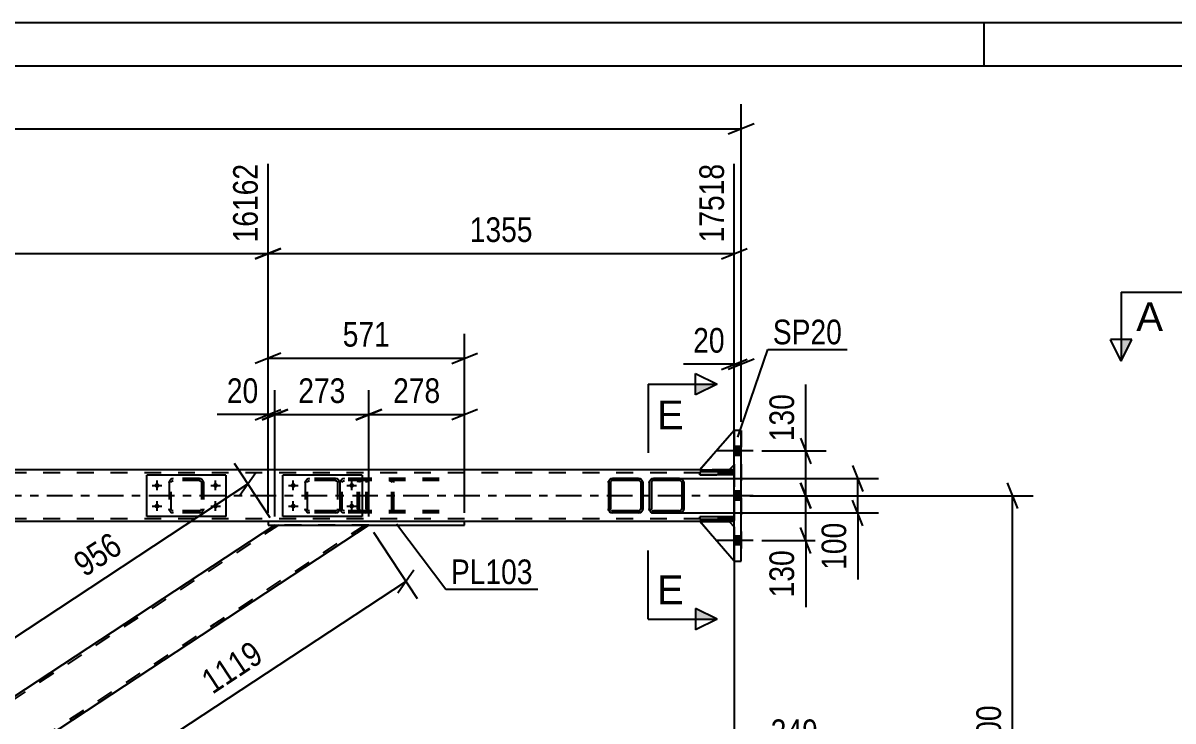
# Model space of a CAD drawing. Header units: millimetres. Extents: x -834 to 355, y -855 to -14.
# Drawn here: x -176.7 to -43, y -95.4 to -14.3 of the extents above; entities that cross this region are included whole.
import ezdxf

# ---------------------------------------------------------------- set-up
doc = ezdxf.new("R2010")
doc.units = ezdxf.units.MM
doc.linetypes.add('DXK_LINE_DOT2', pattern=[3.9198, 1.9599, -1.9599])
doc.linetypes.add('DXK_LINE_DOT3', pattern=[5.9187, 2.979, -0.9799, 0.9799, -0.9799])
doc.styles.add('Arial', font='ARIAL.TTF', dxfattribs={"height": 0.2})
doc.styles.add('Arial Narrow', font='ARIALN.TTF', dxfattribs={"height": 0.2})

# ---------------------------------------------------------------- blocks, each defined once
blk = doc.blocks.new('Unknown-570384938-1134')
at = {"color": 5, "linetype": 'Continuous'}
for p, q in [((355.05, -14.33), (-833.95, -14.33)), ((-64.95, -19.33), (-64.95, -14.33)), ((350.05, -19.33), (-828.95, -19.33))]:
    blk.add_line(p, q, dxfattribs=at)
blk = doc.blocks.new('Part-570384938-11865 - 11708')
at = {"color": 7, "linetype": 'DXK_LINE_DOT2'}
for p, q in [((-143.87, -67.75), (-143.84, -67.57)), ((-143.84, -67.57), (-143.87, -67.75)), ((-143.87, -67.75), (-143.87, -70.79)), ((-143.63, -67.75), (-143.62, -67.66)), ((-143.63, -70.79), (-143.63, -67.75)), ((-143.62, -67.66), (-143.56, -67.58)), ((-143.58, -67.31), (-143.39, -67.27)), ((-143.39, -67.27), (-143.58, -67.31)), ((-143.56, -67.58), (-143.49, -67.53)), ((-143.49, -67.53), (-143.39, -67.51)), ((-140.35, -67.27), (-143.39, -67.27)), ((-140.35, -67.51), (-143.39, -67.51)), ((-140.35, -67.27), (-140.17, -67.31)), ((-140.17, -67.31), (-140.35, -67.27)), ((-140.35, -67.51), (-140.26, -67.53)), ((-140.26, -67.53), (-140.18, -67.58)), ((-140.18, -67.58), (-140.13, -67.66)), ((-140.13, -67.66), (-140.11, -67.75)), ((-140.11, -67.75), (-140.11, -70.79)), ((-139.91, -67.57), (-139.87, -67.75)), ((-139.87, -67.75), (-139.91, -67.57)), ((-139.87, -67.75), (-139.87, -70.79)), ((-143.84, -70.97), (-143.87, -70.79)), ((-143.87, -70.79), (-143.84, -70.97)), ((-143.62, -70.88), (-143.63, -70.79)), ((-140.11, -70.79), (-140.13, -70.88)), ((-139.87, -70.79), (-139.91, -70.97)), ((-139.91, -70.97), (-139.87, -70.79)), ((-143.56, -70.96), (-143.62, -70.88)), ((-143.39, -71.27), (-143.58, -71.23)), ((-143.58, -71.23), (-143.39, -71.27)), ((-143.49, -71.01), (-143.56, -70.96)), ((-143.39, -71.03), (-143.49, -71.01)), ((-140.35, -71.03), (-143.39, -71.03)), ((-140.35, -71.27), (-143.39, -71.27)), ((-140.26, -71.01), (-140.35, -71.03)), ((-140.17, -71.23), (-140.35, -71.27)), ((-140.35, -71.27), (-140.17, -71.23)), ((-140.18, -70.96), (-140.26, -71.01)), ((-140.13, -70.88), (-140.18, -70.96))]:
    blk.add_line(p, q, dxfattribs=at)
for centre, start, end in [((-143.39, -67.75), 112.5, 157.5), ((-143.39, -67.75), 112.5, 157.5), ((-140.35, -67.75), 22.5, 67.5), ((-140.35, -67.75), 22.5, 67.5), ((-143.39, -70.79), 202.5, 247.5), ((-143.39, -70.79), 202.5, 247.5), ((-140.35, -70.79), 292.5, 337.5), ((-140.35, -70.79), 292.5, 337.5)]:
    blk.add_arc(centre, 0.48, start, end, dxfattribs=at)
blk = doc.blocks.new('Part-570384938-12296 - 11708')
at = {"color": 2, "linetype": 'Continuous'}
for p, q in [((-153.11, -66.87), (-162.31, -66.87)), ((-162.31, -71.67), (-162.31, -66.87)), ((-153.11, -66.87), (-153.11, -71.67)), ((-153.11, -71.67), (-162.31, -71.67))]:
    blk.add_line(p, q, dxfattribs=at)
blk = doc.blocks.new('Bolt-570384938-11736 - 11708')
at = {"linetype": 'Continuous'}
for points in [[(-145.27, -67.79, -1), (-145.27, -68.35, -1)], [(-138.47, -67.79, -1), (-138.47, -68.35, -1)], [(-145.27, -70.19, -1), (-145.27, -70.75, -1)], [(-138.47, -70.19, -1), (-138.47, -70.75, -1)]]:
    blk.add_hatch(color=1, dxfattribs=at).paths.add_polyline_path(points)
at = {"color": 1, "linetype": 'Continuous'}
for p, q in [((-145.83, -68.07), (-144.71, -68.07)), ((-145.27, -68.63), (-145.27, -67.51)), ((-139.03, -68.07), (-137.91, -68.07)), ((-138.47, -68.63), (-138.47, -67.51)), ((-145.83, -70.47), (-144.71, -70.47)), ((-145.27, -71.03), (-145.27, -69.91)), ((-139.03, -70.47), (-137.91, -70.47)), ((-138.47, -71.03), (-138.47, -69.91))]:
    blk.add_line(p, q, dxfattribs=at)
blk = doc.blocks.new('Part-570384938-11748 - 11708')
at = {"color": 7, "linetype": 'DXK_LINE_DOT2'}
for p, q in [((-159.71, -67.75), (-159.68, -67.57)), ((-159.68, -67.57), (-159.71, -67.75)), ((-159.71, -67.75), (-159.71, -70.79)), ((-159.47, -67.75), (-159.46, -67.66)), ((-159.47, -70.79), (-159.47, -67.75)), ((-159.46, -67.66), (-159.4, -67.58)), ((-159.42, -67.31), (-159.23, -67.27)), ((-159.23, -67.27), (-159.42, -67.31)), ((-159.4, -67.58), (-159.33, -67.53)), ((-159.33, -67.53), (-159.23, -67.51)), ((-156.19, -67.27), (-159.23, -67.27)), ((-156.19, -67.51), (-159.23, -67.51)), ((-156.19, -67.27), (-156.01, -67.31)), ((-156.01, -67.31), (-156.19, -67.27)), ((-156.19, -67.51), (-156.1, -67.53)), ((-156.1, -67.53), (-156.02, -67.58)), ((-156.02, -67.58), (-155.97, -67.66)), ((-155.97, -67.66), (-155.95, -67.75)), ((-155.95, -67.75), (-155.95, -70.79)), ((-155.75, -67.57), (-155.71, -67.75)), ((-155.71, -67.75), (-155.75, -67.57)), ((-155.71, -67.75), (-155.71, -70.79)), ((-159.68, -70.97), (-159.71, -70.79)), ((-159.71, -70.79), (-159.68, -70.97)), ((-159.46, -70.88), (-159.47, -70.79)), ((-155.95, -70.79), (-155.97, -70.88)), ((-155.71, -70.79), (-155.75, -70.97)), ((-155.75, -70.97), (-155.71, -70.79)), ((-159.4, -70.96), (-159.46, -70.88)), ((-159.23, -71.27), (-159.42, -71.23)), ((-159.42, -71.23), (-159.23, -71.27)), ((-159.33, -71.01), (-159.4, -70.96)), ((-159.23, -71.03), (-159.33, -71.01)), ((-156.19, -71.03), (-159.23, -71.03)), ((-156.19, -71.27), (-159.23, -71.27)), ((-156.1, -71.01), (-156.19, -71.03)), ((-156.01, -71.23), (-156.19, -71.27)), ((-156.19, -71.27), (-156.01, -71.23)), ((-156.02, -70.96), (-156.1, -71.01)), ((-155.97, -70.88), (-156.02, -70.96))]:
    blk.add_line(p, q, dxfattribs=at)
for centre, start, end in [((-159.23, -67.75), 112.5, 157.5), ((-159.23, -67.75), 112.5, 157.5), ((-156.19, -67.75), 22.5, 67.5), ((-156.19, -67.75), 22.5, 67.5), ((-159.23, -70.79), 202.5, 247.5), ((-159.23, -70.79), 202.5, 247.5), ((-156.19, -70.79), 292.5, 337.5), ((-156.19, -70.79), 292.5, 337.5)]:
    blk.add_arc(centre, 0.48, start, end, dxfattribs=at)
blk = doc.blocks.new('Part-570384938-12241 - 11708')
at = {"color": 7, "linetype": 'DXK_LINE_DOT2'}
for p, q in [((-136.91, -67.27), (-144.36, -67.27)), ((-136.91, -67.51), (-144.36, -67.51)), ((-139.79, -67.57), (-139.83, -67.75)), ((-139.83, -70.79), (-139.83, -67.75)), ((-139.57, -67.75), (-139.55, -67.66)), ((-139.57, -70.79), (-139.57, -67.75)), ((-139.55, -67.66), (-139.5, -67.58)), ((-139.32, -67.27), (-139.51, -67.31)), ((-139.5, -67.58), (-139.42, -67.53)), ((-139.42, -67.53), (-139.32, -67.51)), ((-137.81, -67.51), (-137.81, -67.27)), ((-136.81, -67.31), (-136.91, -67.27)), ((-136.91, -67.51), (-136.86, -67.53)), ((-136.86, -67.53), (-136.82, -67.58)), ((-136.82, -67.58), (-136.79, -67.66)), ((-136.72, -67.41), (-136.81, -67.31)), ((-136.79, -67.66), (-136.78, -67.75)), ((-136.78, -70.79), (-136.78, -67.75)), ((-136.67, -67.57), (-136.72, -67.41)), ((-136.65, -67.75), (-136.67, -67.57)), ((-136.65, -70.79), (-136.65, -67.75)), ((-139.83, -70.79), (-139.79, -70.97)), ((-139.55, -70.88), (-139.57, -70.79)), ((-136.78, -70.79), (-136.79, -70.88)), ((-136.67, -70.97), (-136.65, -70.79)), ((-136.91, -71.03), (-144.36, -71.03)), ((-136.91, -71.27), (-144.36, -71.27)), ((-139.5, -70.96), (-139.55, -70.88)), ((-139.51, -71.23), (-139.32, -71.27)), ((-139.42, -71.01), (-139.5, -70.96)), ((-139.32, -71.03), (-139.42, -71.01)), ((-137.81, -71.27), (-137.81, -71.03)), ((-136.86, -71.01), (-136.91, -71.03)), ((-136.91, -71.27), (-136.81, -71.23)), ((-136.82, -70.96), (-136.86, -71.01)), ((-136.79, -70.88), (-136.82, -70.96)), ((-136.81, -71.23), (-136.72, -71.13)), ((-136.72, -71.13), (-136.67, -70.97))]:
    blk.add_line(p, q, dxfattribs=at)
for centre, start, end in [((-139.34, -67.77), 111.1513, 156.1049), ((-139.34, -70.77), 203.8951, 248.8487)]:
    blk.add_arc(centre, 0.492, start, end, dxfattribs=at)
blk = doc.blocks.new('Part-570384938-11862 - 11708')
at = {"color": 2, "linetype": 'Continuous'}
for p, q in [((-103.84, -67.57), (-103.87, -67.75)), ((-103.87, -67.75), (-103.87, -70.79)), ((-103.62, -67.66), (-103.63, -67.75)), ((-103.63, -67.75), (-103.63, -70.79)), ((-103.56, -67.58), (-103.62, -67.66)), ((-103.39, -67.27), (-103.58, -67.31)), ((-103.49, -67.53), (-103.56, -67.58)), ((-103.39, -67.51), (-103.49, -67.53)), ((-100.35, -67.27), (-103.39, -67.27)), ((-100.35, -67.51), (-103.39, -67.51)), ((-100.17, -67.31), (-100.35, -67.27)), ((-100.26, -67.53), (-100.35, -67.51)), ((-100.18, -67.58), (-100.26, -67.53)), ((-100.18, -67.58), (-100.13, -67.66)), ((-100.13, -67.66), (-100.11, -67.75)), ((-100.11, -67.75), (-100.11, -70.79)), ((-99.87, -67.75), (-99.91, -67.57)), ((-99.87, -67.75), (-99.87, -70.79)), ((-103.87, -70.79), (-103.84, -70.97)), ((-103.62, -70.88), (-103.63, -70.79)), ((-100.13, -70.88), (-100.11, -70.79)), ((-99.91, -70.97), (-99.87, -70.79)), ((-103.56, -70.96), (-103.62, -70.88)), ((-103.58, -71.23), (-103.39, -71.27)), ((-103.56, -70.96), (-103.49, -71.01)), ((-103.49, -71.01), (-103.39, -71.03)), ((-100.35, -71.03), (-103.39, -71.03)), ((-100.35, -71.27), (-103.39, -71.27)), ((-100.35, -71.03), (-100.26, -71.01)), ((-100.35, -71.27), (-100.17, -71.23)), ((-100.26, -71.01), (-100.18, -70.96)), ((-100.18, -70.96), (-100.13, -70.88))]:
    blk.add_line(p, q, dxfattribs=at)
at = {"color": 7, "linetype": 'DXK_LINE_DOT2'}
for p, q in [((-103.87, -67.75), (-103.84, -67.57)), ((-103.58, -67.31), (-103.39, -67.27)), ((-100.35, -67.27), (-100.17, -67.31)), ((-99.91, -67.57), (-99.87, -67.75)), ((-103.84, -70.97), (-103.87, -70.79)), ((-99.87, -70.79), (-99.91, -70.97)), ((-103.39, -71.27), (-103.58, -71.23)), ((-100.17, -71.23), (-100.35, -71.27))]:
    blk.add_line(p, q, dxfattribs=at)
at = {"color": 7, "linetype": 'DXK_LINE_DOT3'}
blk.add_line((-101.87, -69.27), (-101.87, -69.27), dxfattribs=at)
at = {"color": 2, "linetype": 'Continuous'}
for centre, start, end in [((-103.39, -67.75), 112.5, 157.5), ((-100.35, -67.75), 22.5, 67.5), ((-103.39, -70.79), 202.5, 247.5), ((-100.35, -70.79), 292.5, 337.5)]:
    blk.add_arc(centre, 0.48, start, end, dxfattribs=at)
at = {"color": 7, "linetype": 'DXK_LINE_DOT2'}
for centre, start, end in [((-103.39, -67.75), 112.5, 157.5), ((-100.35, -67.75), 22.5, 67.5), ((-103.39, -70.79), 202.5, 247.5), ((-100.35, -70.79), 292.5, 337.5)]:
    blk.add_arc(centre, 0.48, start, end, dxfattribs=at)
blk = doc.blocks.new('Part-570384938-12297 - 11708')
at = {"color": 2, "linetype": 'Continuous'}
for p, q in [((-108.6, -67.57), (-108.63, -67.75)), ((-108.63, -67.75), (-108.63, -70.79)), ((-108.38, -67.66), (-108.39, -67.75)), ((-108.39, -67.75), (-108.39, -70.79)), ((-108.32, -67.58), (-108.38, -67.66)), ((-108.15, -67.27), (-108.34, -67.31)), ((-108.25, -67.53), (-108.32, -67.58)), ((-108.15, -67.51), (-108.25, -67.53)), ((-105.11, -67.27), (-108.15, -67.27)), ((-105.11, -67.51), (-108.15, -67.51)), ((-104.93, -67.31), (-105.11, -67.27)), ((-105.02, -67.53), (-105.11, -67.51)), ((-104.94, -67.58), (-105.02, -67.53)), ((-104.94, -67.58), (-104.89, -67.66)), ((-104.89, -67.66), (-104.87, -67.75)), ((-104.87, -67.75), (-104.87, -70.79)), ((-104.63, -67.75), (-104.67, -67.57)), ((-104.63, -67.75), (-104.63, -70.79)), ((-108.63, -70.79), (-108.6, -70.97)), ((-108.38, -70.88), (-108.39, -70.79)), ((-104.89, -70.88), (-104.87, -70.79)), ((-104.67, -70.97), (-104.63, -70.79)), ((-108.32, -70.96), (-108.38, -70.88)), ((-108.34, -71.23), (-108.15, -71.27)), ((-108.32, -70.96), (-108.25, -71.01)), ((-108.25, -71.01), (-108.15, -71.03)), ((-105.11, -71.03), (-108.15, -71.03)), ((-105.11, -71.27), (-108.15, -71.27)), ((-105.11, -71.03), (-105.02, -71.01)), ((-105.11, -71.27), (-104.93, -71.23)), ((-105.02, -71.01), (-104.94, -70.96)), ((-104.94, -70.96), (-104.89, -70.88))]:
    blk.add_line(p, q, dxfattribs=at)
at = {"color": 7, "linetype": 'DXK_LINE_DOT2'}
for p, q in [((-108.63, -67.75), (-108.6, -67.57)), ((-108.34, -67.31), (-108.15, -67.27)), ((-105.11, -67.27), (-104.93, -67.31)), ((-104.67, -67.57), (-104.63, -67.75)), ((-108.6, -70.97), (-108.63, -70.79)), ((-104.63, -70.79), (-104.67, -70.97)), ((-108.15, -71.27), (-108.34, -71.23)), ((-104.93, -71.23), (-105.11, -71.27))]:
    blk.add_line(p, q, dxfattribs=at)
at = {"color": 2, "linetype": 'Continuous'}
for centre, start, end in [((-108.15, -67.75), 112.5, 157.5), ((-105.11, -67.75), 22.5, 67.5), ((-108.15, -70.79), 202.5, 247.5), ((-105.11, -70.79), 292.5, 337.5)]:
    blk.add_arc(centre, 0.48, start, end, dxfattribs=at)
at = {"color": 7, "linetype": 'DXK_LINE_DOT2'}
for centre, start, end in [((-108.15, -67.75), 112.5, 157.5), ((-105.11, -67.75), 22.5, 67.5), ((-108.15, -70.79), 202.5, 247.5), ((-105.11, -70.79), 292.5, 337.5)]:
    blk.add_arc(centre, 0.48, start, end, dxfattribs=at)
blk = doc.blocks.new('Part-570384938-11931 - 11708')
at = {"color": 2, "linetype": 'Continuous'}
for p, q in [((-93.99, -76.87), (-93.99, -61.67)), ((-93.19, -61.67), (-93.99, -61.67)), ((-93.19, -76.87), (-93.19, -61.67)), ((-93.99, -76.87), (-93.19, -76.87))]:
    blk.add_line(p, q, dxfattribs=at)
at = {"color": 7, "linetype": 'DXK_LINE_DOT2'}
for p, q in [((-93.99, -61.67), (-93.99, -76.87)), ((-93.19, -61.67), (-93.19, -76.87))]:
    blk.add_line(p, q, dxfattribs=at)
blk = doc.blocks.new('Part-570384938-11975 - 11708')
at = {"color": 7, "linetype": 'DXK_LINE_DOT2'}
for p, q in [((-137.77, -67.57), (-137.81, -67.75)), ((-137.81, -70.79), (-137.81, -67.75)), ((-137.56, -67.75), (-137.54, -67.66)), ((-137.56, -70.79), (-137.56, -67.75)), ((-137.54, -67.66), (-137.48, -67.58)), ((-137.3, -67.27), (-137.5, -67.31)), ((-137.48, -67.58), (-137.4, -67.53)), ((-137.4, -67.53), (-137.3, -67.51)), ((-128.29, -67.27), (-137.3, -67.27)), ((-128.29, -67.51), (-137.3, -67.51)), ((-133.87, -67.31), (-134.07, -67.27)), ((-134.07, -67.51), (-133.97, -67.53)), ((-133.97, -67.53), (-133.89, -67.58)), ((-133.89, -67.58), (-133.83, -67.66)), ((-133.83, -67.66), (-133.81, -67.75)), ((-133.81, -70.79), (-133.81, -67.75)), ((-133.56, -67.75), (-133.59, -67.57)), ((-133.56, -70.79), (-133.56, -67.75)), ((-137.81, -70.79), (-137.77, -70.97)), ((-137.54, -70.88), (-137.56, -70.79)), ((-133.81, -70.79), (-133.83, -70.88)), ((-133.59, -70.97), (-133.56, -70.79)), ((-137.48, -70.96), (-137.54, -70.88)), ((-137.5, -71.23), (-137.3, -71.27)), ((-137.4, -71.01), (-137.48, -70.96)), ((-137.3, -71.03), (-137.4, -71.01)), ((-128.29, -71.03), (-137.3, -71.03)), ((-128.29, -71.27), (-137.3, -71.27)), ((-133.97, -71.01), (-134.07, -71.03)), ((-134.07, -71.27), (-133.87, -71.23)), ((-133.89, -70.96), (-133.97, -71.01)), ((-133.83, -70.88), (-133.89, -70.96))]:
    blk.add_line(p, q, dxfattribs=at)
for centre, start, end in [((-137.32, -67.77), 110.7583, 155.68), ((-134.05, -67.77), 24.32, 69.2417), ((-137.32, -70.77), 204.32, 249.2417), ((-134.05, -70.77), 290.7583, 335.68)]:
    blk.add_arc(centre, 0.496, start, end, dxfattribs=at)
blk = doc.blocks.new('Part-570384938-11989 - 11708')
at = {"color": 7, "linetype": 'DXK_LINE_DOT2'}
for p, q in [((-93.99, -66.59), (-754.47, -66.59)), ((-94.59, -66.27), (-97.99, -66.27)), ((-93.99, -72.27), (-93.99, -66.27)), ((-93.99, -66.27), (-93.99, -66.27)), ((-93.99, -66.27), (-93.99, -72.27)), ((-93.99, -71.95), (-754.47, -71.95)), ((-93.99, -72.27), (-744.14, -72.27)), ((-125.35, -72.27), (-148.2, -72.27)), ((-94.59, -72.27), (-97.99, -72.27)), ((-93.99, -72.27), (-93.99, -72.27))]:
    blk.add_line(p, q, dxfattribs=at)
at = {"color": 2, "linetype": 'Continuous'}
for p, q in [((-97.99, -66.27), (-257.28, -66.27)), ((-93.99, -66.27), (-94.59, -66.27)), ((-148.2, -72.27), (-210.48, -72.27)), ((-97.99, -72.27), (-125.35, -72.27)), ((-93.99, -72.27), (-94.59, -72.27))]:
    blk.add_line(p, q, dxfattribs=at)
at = {"color": 7, "linetype": 'DXK_LINE_DOT3'}
blk.add_line((-93.99, -69.27), (-754.47, -69.27), dxfattribs=at)
blk = doc.blocks.new('Part-570384938-11998 - 11708')
at = {"color": 2, "linetype": 'Continuous'}
for p, q in [((-97.99, -66.83), (-97.99, -66.51)), ((-93.99, -66.51), (-97.99, -66.51)), ((-93.99, -66.83), (-97.99, -66.83)), ((-93.99, -66.83), (-93.99, -66.51))]:
    blk.add_line(p, q, dxfattribs=at)
at = {"color": 7, "linetype": 'DXK_LINE_DOT2'}
blk.add_line((-94.59, -66.83), (-94.59, -66.51), dxfattribs=at)
blk = doc.blocks.new('Part-570384938-12128 - 11708')
at = {"color": 7, "linetype": 'DXK_LINE_DOT2'}
for p, q in [((-97.99, -72.27), (-94.59, -72.27)), ((-93.99, -76.87), (-97.99, -72.27)), ((-94.59, -72.27), (-93.99, -72.87)), ((-93.99, -72.87), (-93.99, -76.87))]:
    blk.add_line(p, q, dxfattribs=at)
blk = doc.blocks.new('Part-570384938-12045 - 11708')
at = {"color": 2, "linetype": 'Continuous'}
for p, q in [((-148.2, -72.27), (-148.2, -72.67)), ((-125.35, -72.27), (-148.2, -72.27)), ((-148.2, -72.67), (-125.35, -72.67)), ((-125.35, -72.67), (-125.35, -72.27))]:
    blk.add_line(p, q, dxfattribs=at)
blk = doc.blocks.new('Part-570384938-12087 - 11708')
at = {"color": 2, "linetype": 'Continuous'}
for p, q in [((-137.27, -66.87), (-146.47, -66.87)), ((-146.47, -71.67), (-146.47, -66.87)), ((-137.27, -66.87), (-137.27, -71.67)), ((-137.27, -71.67), (-146.47, -71.67))]:
    blk.add_line(p, q, dxfattribs=at)
blk = doc.blocks.new('Bolt-570384938-12101 - 11708')
at = {"linetype": 'Continuous'}
for points in [[(-93.99, -63.55), (-93.99, -64.59), (-93.19, -64.59), (-93.19, -63.55)], [(-93.99, -63.55), (-93.99, -64.59), (-93.19, -64.59), (-93.19, -63.55)], [(-93.99, -63.55), (-93.99, -64.59), (-93.19, -64.59), (-93.19, -63.55)], [(-93.99, -68.75), (-93.99, -69.79), (-93.19, -69.79), (-93.19, -68.75)], [(-93.99, -68.75), (-93.99, -69.79), (-93.19, -69.79), (-93.19, -68.75)], [(-93.99, -73.95), (-93.99, -74.99), (-93.19, -74.99), (-93.19, -73.95)], [(-93.99, -73.95), (-93.99, -74.99), (-93.19, -74.99), (-93.19, -73.95)], [(-93.99, -73.95), (-93.99, -74.99), (-93.19, -74.99), (-93.19, -73.95)]]:
    blk.add_hatch(color=1, dxfattribs=at).paths.add_polyline_path(points)
at = {"color": 1, "linetype": 'Continuous'}
for p, q in [((-91.79, -64.07), (-95.99, -64.07)), ((-91.79, -64.07), (-95.99, -64.07)), ((-91.79, -64.07), (-95.99, -64.07)), ((-93.19, -63.55), (-93.99, -63.55)), ((-93.19, -63.55), (-93.99, -63.55)), ((-93.19, -63.55), (-93.99, -63.55)), ((-93.19, -64.59), (-93.99, -64.59)), ((-93.19, -64.59), (-93.99, -64.59)), ((-93.19, -64.59), (-93.99, -64.59)), ((-91.79, -69.27), (-95.99, -69.27)), ((-91.79, -69.27), (-95.99, -69.27)), ((-93.19, -68.75), (-93.99, -68.75)), ((-93.19, -68.75), (-93.99, -68.75)), ((-93.19, -69.79), (-93.99, -69.79)), ((-93.19, -69.79), (-93.99, -69.79)), ((-91.79, -74.47), (-95.99, -74.47)), ((-91.79, -74.47), (-95.99, -74.47)), ((-91.79, -74.47), (-95.99, -74.47)), ((-93.19, -73.95), (-93.99, -73.95)), ((-93.19, -73.95), (-93.99, -73.95)), ((-93.19, -73.95), (-93.99, -73.95)), ((-93.19, -74.99), (-93.99, -74.99)), ((-93.19, -74.99), (-93.99, -74.99)), ((-93.19, -74.99), (-93.99, -74.99))]:
    blk.add_line(p, q, dxfattribs=at)
blk = doc.blocks.new('Part-570384938-12125 - 11708')
at = {"color": 2, "linetype": 'Continuous'}
for p, q in [((-93.99, -61.67), (-97.99, -66.27)), ((-97.99, -66.27), (-94.59, -66.27)), ((-94.59, -66.27), (-93.99, -65.67))]:
    blk.add_line(p, q, dxfattribs=at)
at = {"color": 7, "linetype": 'DXK_LINE_DOT2'}
blk.add_line((-93.99, -61.67), (-93.99, -65.67), dxfattribs=at)
blk = doc.blocks.new('Part-570384938-12126 - 11708')
at = {"color": 7, "linetype": 'DXK_LINE_DOT2'}
for p, q in [((-93.99, -61.67), (-97.99, -66.27)), ((-93.99, -65.67), (-93.99, -61.67)), ((-97.99, -66.27), (-94.59, -66.27)), ((-94.59, -66.27), (-93.99, -65.67))]:
    blk.add_line(p, q, dxfattribs=at)
blk = doc.blocks.new('Part-570384938-12127 - 11708')
at = {"color": 2, "linetype": 'Continuous'}
for p, q in [((-97.99, -72.27), (-94.59, -72.27)), ((-93.99, -76.87), (-97.99, -72.27)), ((-94.59, -72.27), (-93.99, -72.87))]:
    blk.add_line(p, q, dxfattribs=at)
at = {"color": 7, "linetype": 'DXK_LINE_DOT2'}
blk.add_line((-93.99, -72.87), (-93.99, -76.87), dxfattribs=at)
blk = doc.blocks.new('Part-570384938-12143 - 11708')
at = {"color": 7, "linetype": 'DXK_LINE_DOT2'}
for p, q in [((-93.99, -66.51), (-97.99, -66.51)), ((-97.99, -66.51), (-97.99, -66.83)), ((-97.99, -66.83), (-93.99, -66.83)), ((-94.59, -66.51), (-94.59, -66.83)), ((-93.99, -66.83), (-93.99, -66.51))]:
    blk.add_line(p, q, dxfattribs=at)
blk = doc.blocks.new('Part-570384938-12144 - 11708')
at = {"color": 7, "linetype": 'DXK_LINE_DOT2'}
for p, q in [((-93.99, -71.71), (-97.99, -71.71)), ((-97.99, -71.71), (-97.99, -72.03)), ((-97.99, -72.03), (-93.99, -72.03)), ((-94.59, -71.71), (-94.59, -72.03)), ((-93.99, -72.03), (-93.99, -71.71))]:
    blk.add_line(p, q, dxfattribs=at)
blk = doc.blocks.new('Part-570384938-12160 - 11708')
at = {"color": 2, "linetype": 'Continuous'}
for p, q in [((-97.99, -72.03), (-97.99, -71.71)), ((-93.99, -71.71), (-97.99, -71.71)), ((-93.99, -72.03), (-97.99, -72.03)), ((-93.99, -72.03), (-93.99, -71.71))]:
    blk.add_line(p, q, dxfattribs=at)
at = {"color": 7, "linetype": 'DXK_LINE_DOT2'}
blk.add_line((-94.59, -72.03), (-94.59, -71.71), dxfattribs=at)
blk = doc.blocks.new('Bolt-570384938-12162 - 11708')
at = {"linetype": 'Continuous'}
for points in [[(-161.11, -67.79, -1), (-161.11, -68.35, -1)], [(-154.31, -67.79, -1), (-154.31, -68.35, -1)], [(-161.11, -70.19, -1), (-161.11, -70.75, -1)], [(-154.31, -70.19, -1), (-154.31, -70.75, -1)]]:
    blk.add_hatch(color=1, dxfattribs=at).paths.add_polyline_path(points)
at = {"color": 1, "linetype": 'Continuous'}
for p, q in [((-161.67, -68.07), (-160.55, -68.07)), ((-161.11, -68.63), (-161.11, -67.51)), ((-154.87, -68.07), (-153.75, -68.07)), ((-154.31, -68.63), (-154.31, -67.51)), ((-161.67, -70.47), (-160.55, -70.47)), ((-161.11, -71.03), (-161.11, -69.91)), ((-154.87, -70.47), (-153.75, -70.47)), ((-154.31, -71.03), (-154.31, -69.91))]:
    blk.add_line(p, q, dxfattribs=at)
blk = doc.blocks.new('Part-570384938-12193 - 11708')
at = {"color": 7, "linetype": 'DXK_LINE_DOT2'}
for p, q in [((-146.97, -72.67), (-223.28, -122.87)), ((-136.92, -72.67), (-213.24, -122.87)), ((-136.49, -72.67), (-147.4, -72.67)), ((-179.34, -93.68), (-184.8, -97.27)), ((-173.88, -97.27), (-179.34, -100.86)), ((-221.91, -121.68), (-223.72, -122.87)), ((-212.8, -122.87), (-223.72, -122.87))]:
    blk.add_line(p, q, dxfattribs=at)
at = {"color": 2, "linetype": 'Continuous'}
for p, q in [((-147.4, -72.67), (-179.34, -93.68)), ((-136.49, -72.67), (-173.88, -97.27)), ((-184.8, -97.27), (-221.91, -121.68)), ((-179.34, -100.86), (-212.8, -122.87))]:
    blk.add_line(p, q, dxfattribs=at)
blk = doc.blocks.new('StraightDimension-570384938-13484 - 11708')
at = {"color": 7, "linetype": 'Continuous'}
for p, q in [((-148.2, -71.27), (-148.2, -56.99)), ((-147.4, -71.67), (-147.4, -56.99)), ((-148.2, -59.84), (-154.11, -59.84)), ((-148.2, -59.84), (-154.11, -59.84)), ((-149.7, -60.44), (-146.7, -59.24)), ((-145.9, -59.24), (-148.9, -60.44)), ((-148.2, -59.84), (-147.4, -59.84))]:
    blk.add_line(p, q, dxfattribs=at)
at = {"color": 0}
blk.add_wipeout([(-148.73, -59.09), (-148.73, -54.89), (-153.59, -54.89), (-153.59, -59.09)], dxfattribs=at)
at = {"color": 3, "style": 'Arial Narrow'}
blk.add_text('20', height=2.863, dxfattribs=at).set_placement((-152.99, -58.49))
blk = doc.blocks.new('StraightDimension-570384938-34943 - 11708')
at = {"color": 7, "linetype": 'Continuous'}
for p, q in [((-148.2, -71.27), (-148.2, -30.69)), ((-93.99, -65.27), (-93.99, -30.69)), ((-146.7, -40.53), (-149.7, -41.73)), ((-148.2, -41.13), (-93.99, -41.13)), ((-95.49, -41.73), (-92.49, -40.53))]:
    blk.add_line(p, q, dxfattribs=at)
at = {"color": 0}
blk.add_wipeout([(-116.84, -40.38), (-116.84, -36.18), (-125.35, -36.18), (-125.35, -40.38)], dxfattribs=at)
at = {"color": 3, "style": 'Arial Narrow'}
blk.add_text('1355', height=2.863, dxfattribs=at).set_placement((-124.75, -39.78))
at = {"color": 0, "linetype": 'Continuous'}
blk.add_wipeout([(-94.59, -30.09), (-98.79, -30.09), (-98.79, -40.43), (-94.59, -40.43)], dxfattribs=at)
at = {"color": 3, "linetype": 'Continuous', "style": 'Arial Narrow'}
blk.add_text('17518', height=2.863, rotation=90.0002, dxfattribs=at).set_placement((-95.19, -39.83))
blk = doc.blocks.new('StraightDimension-570384938-12329 - 11708')
at = {"color": 7, "linetype": 'Continuous'}
for p, q in [((-135.94, -73.51), (-130.86, -81.23)), ((-133.1, -80.55), (-131.25, -77.89)), ((-169.58, -103.82), (-132.18, -79.22)), ((-173.33, -98.11), (-168.26, -105.82)), ((-168.65, -102.49), (-170.5, -105.15))]:
    blk.add_line(p, q, dxfattribs=at)
at = {"color": 0}
blk.add_wipeout([(-147.73, -88.55), (-150.04, -85.05), (-157.15, -89.72), (-154.84, -93.23)], dxfattribs=at)
at = {"color": 3, "style": 'Arial Narrow'}
blk.add_text('1119', height=2.863, rotation=33.3347, dxfattribs=at).set_placement((-154.67, -92.4))
blk = doc.blocks.new('StraightDimension-570384938-12319 - 11708')
at = {"color": 7, "linetype": 'Continuous'}
for p, q in [((-147.95, -71.83), (-152.11, -65.52)), ((-151.47, -69.22), (-149.62, -66.57)), ((-182.48, -88.91), (-150.54, -67.9)), ((-179.89, -92.84), (-184.05, -86.53)), ((-181.56, -87.58), (-183.4, -90.23))]:
    blk.add_line(p, q, dxfattribs=at)
at = {"color": 0}
blk.add_wipeout([(-164.13, -75.94), (-166.44, -72.43), (-172.02, -76.1), (-169.72, -79.61)], dxfattribs=at)
at = {"color": 3, "style": 'Arial Narrow'}
blk.add_text('956', height=2.863, rotation=33.3347, dxfattribs=at).set_placement((-169.54, -78.78))
blk = doc.blocks.new('StraightDimension-570384938-13473 - 11708')
at = {"color": 7, "linetype": 'Continuous'}
for p, q in [((-148.2, -71.27), (-148.2, -50.44)), ((-125.35, -71.27), (-125.35, -50.44)), ((-146.7, -52.69), (-149.7, -53.89)), ((-148.2, -53.29), (-125.35, -53.29)), ((-126.85, -53.89), (-123.85, -52.69))]:
    blk.add_line(p, q, dxfattribs=at)
at = {"color": 0}
blk.add_wipeout([(-133.43, -52.54), (-133.43, -48.34), (-140.12, -48.34), (-140.12, -52.54)], dxfattribs=at)
at = {"color": 3, "style": 'Arial Narrow'}
blk.add_text('571', height=2.863, dxfattribs=at).set_placement((-139.52, -51.94))
blk = doc.blocks.new('StraightDimension-570384938-12491 - 11708')
at = {"color": 7, "linetype": 'Continuous'}
for p, q in [((-93.99, -73.27), (-93.99, -101.88)), ((-80.02, -122.27), (-80.02, -96.63)), ((-92.49, -98.88), (-95.49, -100.08)), ((-81.52, -100.08), (-78.52, -98.88)), ((-93.99, -99.48), (-80.02, -99.48))]:
    blk.add_line(p, q, dxfattribs=at)
at = {"color": 0}
blk.add_wipeout([(-83.66, -98.73), (-83.66, -94.53), (-90.35, -94.53), (-90.35, -98.73)], dxfattribs=at)
at = {"color": 3, "style": 'Arial Narrow'}
blk.add_text('349', height=2.863, dxfattribs=at).set_placement((-89.75, -98.13))
blk = doc.blocks.new('StraightDimension-570384938-12655 - 11708')
at = {"color": 7, "linetype": 'Continuous'}
for p, q in [((-61.03, -70.77), (-62.23, -67.77)), ((-92.19, -69.27), (-59.23, -69.27)), ((-61.63, -125.27), (-61.63, -69.27)), ((-62.23, -123.77), (-61.03, -126.77)), ((-78.38, -125.27), (-59.23, -125.27))]:
    blk.add_line(p, q, dxfattribs=at)
at = {"color": 0}
blk.add_wipeout([(-62.38, -93.01), (-66.58, -93.01), (-66.58, -101.53), (-62.38, -101.53)], dxfattribs=at)
at = {"color": 3, "style": 'Arial Narrow'}
blk.add_text('1400', height=2.863, rotation=90.0002, dxfattribs=at).set_placement((-62.98, -100.93))
blk = doc.blocks.new('StraightDimension-570384938-12788 - 11708')
at = {"color": 7, "linetype": 'Continuous'}
for p, q in [((-85.69, -64.07), (-85.69, -56.34)), ((-85.69, -64.07), (-85.69, -56.34)), ((-86.29, -62.57), (-85.09, -65.57)), ((-90.79, -64.07), (-83.29, -64.07)), ((-85.69, -69.27), (-85.69, -64.07)), ((-85.09, -70.77), (-86.29, -67.77)), ((-90.79, -69.27), (-83.29, -69.27))]:
    blk.add_line(p, q, dxfattribs=at)
at = {"color": 0}
blk.add_wipeout([(-86.44, -56.86), (-90.64, -56.86), (-90.64, -63.54), (-86.44, -63.54)], dxfattribs=at)
at = {"color": 3, "style": 'Arial Narrow'}
blk.add_text('130', height=2.863, rotation=90.0002, dxfattribs=at).set_placement((-87.04, -62.94))
blk = doc.blocks.new('StraightDimension-570384938-12798 - 11708')
at = {"color": 7, "linetype": 'Continuous'}
for p, q in [((-86.29, -67.77), (-85.09, -70.77)), ((-90.79, -69.27), (-83.29, -69.27)), ((-85.69, -74.47), (-85.69, -69.27)), ((-85.09, -75.97), (-86.29, -72.97)), ((-90.79, -74.47), (-83.29, -74.47)), ((-85.69, -74.47), (-85.69, -82.2)), ((-85.69, -74.47), (-85.69, -82.2))]:
    blk.add_line(p, q, dxfattribs=at)
at = {"color": 0}
blk.add_wipeout([(-86.44, -74.99), (-90.64, -74.99), (-90.64, -81.68), (-86.44, -81.68)], dxfattribs=at)
at = {"color": 3, "style": 'Arial Narrow'}
blk.add_text('130', height=2.863, rotation=90.0002, dxfattribs=at).set_placement((-87.04, -81.08))
blk = doc.blocks.new('StraightDimension-570384938-12998 - 11708')
at = {"color": 7, "linetype": 'Continuous'}
for p, q in [((-93.19, -60.67), (-93.19, -23.77)), ((-791.19, -26.62), (-93.19, -26.62)), ((-94.69, -27.22), (-91.69, -26.02))]:
    blk.add_line(p, q, dxfattribs=at)
blk = doc.blocks.new('StraightDimension-570384938-13359 - 11708')
at = {"color": 7, "linetype": 'Continuous'}
for p, q in [((-93.99, -60.67), (-93.99, -51.14)), ((-93.19, -60.67), (-93.19, -51.14)), ((-95.49, -54.59), (-92.49, -53.39)), ((-91.69, -53.39), (-94.69, -54.59)), ((-93.99, -53.99), (-99.9, -53.99)), ((-93.99, -53.99), (-99.9, -53.99)), ((-93.99, -53.99), (-93.19, -53.99))]:
    blk.add_line(p, q, dxfattribs=at)
at = {"color": 0}
blk.add_wipeout([(-94.52, -53.24), (-94.52, -49.04), (-99.37, -49.04), (-99.37, -53.24)], dxfattribs=at)
at = {"color": 3, "style": 'Arial Narrow'}
blk.add_text('20', height=2.863, dxfattribs=at).set_placement((-98.77, -52.64))
blk = doc.blocks.new('StraightDimension-570384938-13492 - 11708')
at = {"color": 7, "linetype": 'Continuous'}
for p, q in [((-136.49, -71.67), (-136.49, -56.99)), ((-125.35, -71.27), (-125.35, -56.99)), ((-137.99, -60.44), (-134.99, -59.24)), ((-136.49, -59.84), (-125.35, -59.84)), ((-123.85, -59.24), (-126.85, -60.44))]:
    blk.add_line(p, q, dxfattribs=at)
at = {"color": 0}
blk.add_wipeout([(-127.57, -59.09), (-127.57, -54.89), (-134.26, -54.89), (-134.26, -59.09)], dxfattribs=at)
at = {"color": 3, "style": 'Arial Narrow'}
blk.add_text('278', height=2.863, dxfattribs=at).set_placement((-133.66, -58.49))
blk = doc.blocks.new('StraightDimension-570384938-13502 - 11708')
at = {"color": 7, "linetype": 'Continuous'}
for p, q in [((-147.4, -71.67), (-147.4, -56.99)), ((-136.49, -71.67), (-136.49, -56.99)), ((-148.9, -60.44), (-145.9, -59.24)), ((-147.4, -59.84), (-136.49, -59.84)), ((-134.99, -59.24), (-137.99, -60.44))]:
    blk.add_line(p, q, dxfattribs=at)
at = {"color": 0}
blk.add_wipeout([(-138.6, -59.09), (-138.6, -54.89), (-145.29, -54.89), (-145.29, -59.09)], dxfattribs=at)
at = {"color": 3, "style": 'Arial Narrow'}
blk.add_text('273', height=2.863, dxfattribs=at).set_placement((-144.69, -58.49))
blk = doc.blocks.new('StraightDimension-570384938-29222 - 11708')
at = {"color": 7, "linetype": 'Continuous'}
for p, q in [((-80.23, -65.77), (-79.03, -68.77)), ((-103.63, -67.27), (-77.23, -67.27)), ((-79.63, -71.27), (-79.63, -67.27)), ((-79.03, -72.77), (-80.23, -69.77)), ((-103.63, -71.27), (-77.23, -71.27)), ((-79.63, -71.27), (-79.63, -79)), ((-79.63, -71.27), (-79.63, -79))]:
    blk.add_line(p, q, dxfattribs=at)
at = {"color": 0}
blk.add_wipeout([(-80.38, -71.79), (-84.58, -71.79), (-84.58, -78.48), (-80.38, -78.48)], dxfattribs=at)
at = {"color": 3, "style": 'Arial Narrow'}
blk.add_text('100', height=2.863, rotation=90.0002, dxfattribs=at).set_placement((-80.98, -77.88))
blk = doc.blocks.new('StraightDimension-570384938-34944 - 11708')
at = {"color": 7, "linetype": 'Continuous'}
for p, q in [((-233.34, -71.27), (-233.34, -30.69)), ((-148.2, -71.27), (-148.2, -30.69)), ((-231.84, -40.53), (-234.84, -41.73)), ((-233.34, -41.13), (-148.2, -41.13)), ((-149.7, -41.73), (-146.7, -40.53))]:
    blk.add_line(p, q, dxfattribs=at)
at = {"color": 0}
blk.add_wipeout([(-186.51, -40.38), (-186.51, -36.18), (-195.03, -36.18), (-195.03, -40.38)], dxfattribs=at)
at = {"color": 3, "style": 'Arial Narrow'}
blk.add_text('2128', height=2.863, dxfattribs=at).set_placement((-194.43, -39.78))
at = {"color": 0, "linetype": 'Continuous'}
blk.add_wipeout([(-148.8, -30.09), (-153, -30.09), (-153, -40.43), (-148.8, -40.43)], dxfattribs=at)
at = {"color": 3, "linetype": 'Continuous', "style": 'Arial Narrow'}
blk.add_text('16162', height=2.863, rotation=90.0002, dxfattribs=at).set_placement((-149.4, -39.83))
blk = doc.blocks.new('SectionMark-570384938-11548 - 10424')
at = {"linetype": 'Continuous'}
blk.add_hatch(color=6, dxfattribs=at).paths.add_polyline_path([(-49, -51.12), (-47.75, -51.12), (-49, -53.62)])
at = {"color": 6, "linetype": 'Continuous'}
for p, q in [((-49, -45.62), (-41, -45.62)), ((-49, -45.62), (-49, -53.62)), ((-49, -53.62), (-50.25, -51.12)), ((-47.75, -51.12), (-50.25, -51.12)), ((-49, -53.62), (-47.75, -51.12))]:
    blk.add_line(p, q, dxfattribs=at)
at = {"color": 0, "linetype": 'Continuous'}
blk.add_wipeout([(-44.14, -50.12), (-44.14, -46.62), (-47.25, -46.62), (-47.25, -50.12)], dxfattribs=at)
at = {"color": 3, "linetype": 'Continuous', "style": 'Arial'}
blk.add_text('A', height=3.34, dxfattribs=at).set_placement((-47.25, -50.12))
blk = doc.blocks.new('Mark-570384938-11927 - 11708')
at = {"color": 0}
blk.add_wipeout([(-81.47, -51.67), (-81.47, -48.67), (-89.51, -48.67), (-89.51, -51.67)], dxfattribs=at)
blk.add_wipeout([(-81.47, -51.67), (-81.47, -48.67), (-89.51, -48.67), (-89.51, -51.67)], dxfattribs=at)
at = {"color": 30, "linetype": 'Continuous'}
for p, q in [((-93.57, -62.47), (-90.11, -52.27)), ((-90.11, -52.27), (-80.87, -52.27))]:
    blk.add_line(p, q, dxfattribs=at)
at = {"color": 3, "style": 'Arial Narrow'}
blk.add_text('SP20', height=2.863, dxfattribs=at).set_placement((-89.51, -51.67))
blk = doc.blocks.new('SectionMark-570384938-13617 - 11708')
at = {"linetype": 'Continuous'}
for points in [[(-98.49, -57.55), (-98.49, -56.3), (-95.99, -56.3)], [(-98.49, -83.62), (-98.49, -82.37), (-95.99, -83.62)]]:
    blk.add_hatch(color=6, dxfattribs=at).paths.add_polyline_path(points)
at = {"color": 6, "linetype": 'Continuous'}
for p, q in [((-98.49, -57.55), (-98.49, -55.05)), ((-98.49, -55.05), (-95.99, -56.3)), ((-103.99, -56.3), (-103.99, -64.3)), ((-103.99, -56.3), (-95.99, -56.3)), ((-95.99, -56.3), (-98.49, -57.55)), ((-103.99, -83.62), (-103.99, -75.62)), ((-95.99, -83.62), (-98.49, -82.37)), ((-98.49, -82.37), (-98.49, -84.87)), ((-103.99, -83.62), (-95.99, -83.62)), ((-95.99, -83.62), (-98.49, -84.87))]:
    blk.add_line(p, q, dxfattribs=at)
at = {"color": 0, "linetype": 'Continuous'}
for points in [[(-99.88, -61.55), (-99.88, -58.05), (-102.99, -58.05), (-102.99, -61.55)], [(-99.88, -81.87), (-99.88, -78.37), (-102.99, -78.37), (-102.99, -81.87)]]:
    blk.add_wipeout(points, dxfattribs=at)
at = {"color": 3, "linetype": 'Continuous', "style": 'Arial'}
for p in [(-102.99, -61.55), (-102.99, -81.87)]:
    blk.add_text('E', height=3.34, dxfattribs=at).set_placement(p)
blk = doc.blocks.new('Mark-570384938-35106 - 11708')
at = {"color": 0}
blk.add_wipeout([(-117.44, -79.54), (-117.44, -76.54), (-126.94, -76.54), (-126.94, -79.54)], dxfattribs=at)
blk.add_wipeout([(-117.44, -79.54), (-117.44, -76.54), (-126.94, -76.54), (-126.94, -79.54)], dxfattribs=at)
at = {"color": 30, "linetype": 'Continuous'}
for p, q in [((-133.28, -72.55), (-127.54, -80.14)), ((-127.54, -80.14), (-116.84, -80.14))]:
    blk.add_line(p, q, dxfattribs=at)
at = {"color": 3, "style": 'Arial Narrow'}
blk.add_text('PL103', height=2.863, dxfattribs=at).set_placement((-126.94, -79.54))

msp = doc.modelspace()

# ---------------------------------------------------------------- block references
for name in ['Unknown-570384938-1134', 'Part-570384938-12125 - 11708', 'Part-570384938-12126 - 11708', 'Part-570384938-11931 - 11708', 'Bolt-570384938-12101 - 11708', 'Part-570384938-11989 - 11708', 'Part-570384938-11998 - 11708', 'Part-570384938-12143 - 11708', 'Part-570384938-12296 - 11708', 'Bolt-570384938-12162 - 11708', 'Part-570384938-11748 - 11708', 'Part-570384938-12087 - 11708', 'Bolt-570384938-11736 - 11708', 'Part-570384938-12241 - 11708', 'Part-570384938-11865 - 11708', 'Part-570384938-11975 - 11708', 'Part-570384938-12297 - 11708', 'Part-570384938-11862 - 11708', 'Part-570384938-12144 - 11708', 'Part-570384938-12160 - 11708', 'Part-570384938-12193 - 11708', 'Part-570384938-12045 - 11708', 'Part-570384938-12128 - 11708', 'Part-570384938-12127 - 11708']:
    msp.add_blockref(name, (0, 0))

# ---------------------------------------------------------------- next in the draw order: block references
for name in ['SectionMark-570384938-11548 - 10424', 'StraightDimension-570384938-13484 - 11708', 'StraightDimension-570384938-12329 - 11708', 'StraightDimension-570384938-12491 - 11708']:
    msp.add_blockref(name, (0, 0))

# ---------------------------------------------------------------- next in the draw order: block references
for name in ['StraightDimension-570384938-34943 - 11708', 'Mark-570384938-35106 - 11708']:
    msp.add_blockref(name, (0, 0))

# ---------------------------------------------------------------- next in the draw order: block references
for name in ['StraightDimension-570384938-12319 - 11708', 'StraightDimension-570384938-12655 - 11708']:
    msp.add_blockref(name, (0, 0))

# ---------------------------------------------------------------- next in the draw order: block references
for name in ['StraightDimension-570384938-13473 - 11708', 'StraightDimension-570384938-12788 - 11708']:
    msp.add_blockref(name, (0, 0))

# ---------------------------------------------------------------- next in the draw order: block references
for name in ['StraightDimension-570384938-12998 - 11708', 'StraightDimension-570384938-12798 - 11708']:
    msp.add_blockref(name, (0, 0))

# ---------------------------------------------------------------- next in the draw order: block references
for name in ['StraightDimension-570384938-13359 - 11708', 'StraightDimension-570384938-13492 - 11708', 'StraightDimension-570384938-29222 - 11708']:
    msp.add_blockref(name, (0, 0))

# ---------------------------------------------------------------- next in the draw order: block references
for name in ['Mark-570384938-11927 - 11708', 'StraightDimension-570384938-13502 - 11708', 'SectionMark-570384938-13617 - 11708']:
    msp.add_blockref(name, (0, 0))

# ---------------------------------------------------------------- next in the draw order: block references
msp.add_blockref('StraightDimension-570384938-34944 - 11708', (0, 0))

doc.saveas('drawing.dxf')
